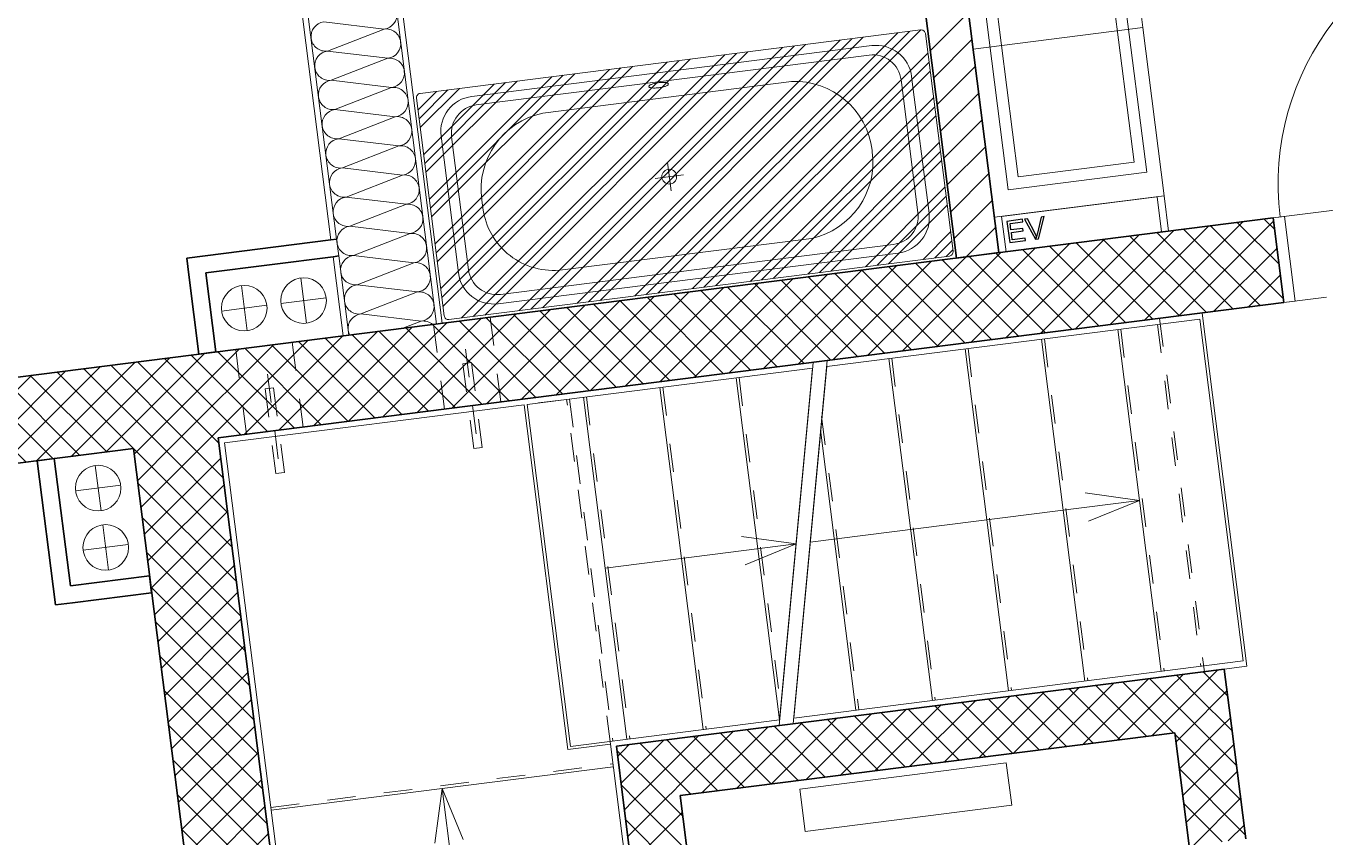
# Model space of a CAD drawing. Header units: metres. Extents: x 2713679.5 to 2713747.3, y 1226017.1 to 1226104.2.
# Drawn here: x 2713699.17 to 2713703.729, y 1226039.79 to 1226042.637 of the extents above; entities that cross this region are included whole.
import ezdxf

# ---------------------------------------------------------------- set-up
doc = ezdxf.new("R2010")
doc.units = ezdxf.units.M
doc.header["$MEASUREMENT"] = 0
for name, pattern in [('31', [105, 75, -15, 0, -15]), ('Strich 2_1mm', [0.15, 0.1, -0.05]), ('Strichpunkt 3_1_1mm Achsen', [0.25, 0.15, -0.05, 0, -0.05])]:
    doc.linetypes.add(name, pattern=pattern)
for name, color, linetype, true_color in [('haustechnik', 7, 'Continuous', 0x0332dd), ('raum', 7, 'Continuous', 0x000000), ('texte', 7, 'Continuous', 0x000000)]:
    doc.layers.add(name, color=color, linetype=linetype, true_color=true_color)
doc.layers.add('plangrafiken', color=251, linetype='Continuous')
doc.layers.add('waende_stuetzen', color=250, linetype='Continuous')

msp = doc.modelspace()

# ---------------------------------------------------------------- linework, layer by layer
at = {"layer": 'haustechnik', "color": 1, "linetype": 'Continuous', "lineweight": 13}
for p, q in [((2713702.976, 1226043.1256), (2713703.1032, 1226042.1236)), ((2713702.6171, 1226042.0619), (2713702.4899, 1226043.0639)), ((2713702.9414, 1226043.0809), (2713703.0584, 1226042.1583)), ((2713702.6517, 1226042.1066), (2713702.5346, 1226043.0292)), ((2713703.0584, 1226042.1583), (2713702.6517, 1226042.1066)), ((2713703.1032, 1226042.1236), (2713702.6171, 1226042.0619))]:
    msp.add_line(p, q, dxfattribs=at)
at = {"layer": 'haustechnik', "color": 106, "linetype": 'Continuous', "lineweight": 13, "true_color": 0x008a1e}
for p, q in [((2713702.5937, 1226041.9682), (2713703.1393, 1226042.0375)), ((2713703.1393, 1226042.0375), (2713703.155, 1226041.9135)), ((2713702.6094, 1226041.8442), (2713702.5937, 1226041.9682)), ((2713703.155, 1226041.9135), (2713702.6094, 1226041.8442))]:
    msp.add_line(p, q, dxfattribs=at)
at = {"layer": 'haustechnik', "color": 7, "linetype": 'Continuous', "lineweight": 13}
for p, q in [((2713699.8014, 1226041.7701), (2713700.2478, 1226041.8268)), ((2713700.2478, 1226041.8268), (2713700.2831, 1226041.549)), ((2713699.8366, 1226041.4923), (2713699.8014, 1226041.7701)), ((2713700.1343, 1226041.7519), (2713700.1545, 1226041.5932)), ((2713699.9462, 1226041.5667), (2713699.926, 1226041.7254)), ((2713699.8567, 1226041.636), (2713700.0154, 1226041.6562)), ((2713700.2238, 1226041.6826), (2713700.065, 1226041.6624)), ((2713700.2831, 1226041.549), (2713699.8366, 1226041.4923)), ((2713699.2693, 1226041.1179), (2713699.547, 1226041.1532)), ((2713699.547, 1226041.1532), (2713699.6037, 1226040.7068)), ((2713699.3259, 1226040.6715), (2713699.2693, 1226041.1179)), ((2713699.4134, 1226041.0939), (2713699.4336, 1226040.9352)), ((2713699.3442, 1226041.0045), (2713699.5029, 1226041.0246)), ((2713699.46, 1226040.7268), (2713699.4399, 1226040.8856)), ((2713699.5293, 1226040.8163), (2713699.3706, 1226040.7961)), ((2713699.6037, 1226040.7068), (2713699.3259, 1226040.6715))]:
    msp.add_line(p, q, dxfattribs=at)
at = {"layer": 'haustechnik', "color": 20, "linetype": 'Continuous', "lineweight": 20, "true_color": 0xfa2d16}
for centre in [(2713700.1444, 1226041.6725), (2713699.4235, 1226041.0145)]:
    msp.add_circle(centre, 0.08, dxfattribs=at)
at = {"layer": 'haustechnik', "color": 144, "linetype": 'Continuous', "lineweight": 20, "true_color": 0x0082b3}
for centre in [(2713699.9361, 1226041.6461), (2713699.45, 1226040.8062)]:
    msp.add_circle(centre, 0.08, dxfattribs=at)
at = {"layer": 'plangrafiken', "color": 7, "linetype": 'Continuous', "lineweight": 13}
for p, q in [((2713703.0143, 1226043.2212), (2713703.0892, 1226042.6309)), ((2713702.494, 1226042.5553), (2713702.4191, 1226043.1456)), ((2713700.5538, 1226042.3998), (2713702.309, 1226042.6226)), ((2713702.3264, 1226042.6097), (2713702.4234, 1226041.8458)), ((2713703.0892, 1226042.6309), (2713702.494, 1226042.5553)), ((2713703.0892, 1226042.6309), (2713703.1641, 1226042.0406)), ((2713700.735, 1226042.3895), (2713702.1384, 1226042.5676)), ((2713702.5689, 1226041.9651), (2713702.494, 1226042.5553)), ((2713702.1294, 1226042.5343), (2713700.7504, 1226042.3593)), ((2713700.9835, 1226042.3309), (2713701.8565, 1226042.4417)), ((2713702.3003, 1226041.9814), (2713702.2412, 1226042.4477)), ((2713702.2781, 1226042.4594), (2713702.3391, 1226041.9793)), ((2713700.6377, 1226041.6192), (2713700.5408, 1226042.3831)), ((2713700.6877, 1226041.7697), (2713700.6268, 1226042.2498)), ((2713700.6638, 1226042.2475), (2713700.723, 1226041.7812)), ((2713702.1391, 1226042.2003), (2713702.1397, 1226042.1954)), ((2713701.4276, 1226042.1065), (2713701.4274, 1226042.1085)), ((2713700.7738, 1226041.9968), (2713700.7701, 1226042.0266)), ((2713703.1641, 1226042.0406), (2713702.5689, 1226041.9651)), ((2713703.1798, 1226041.9166), (2713703.1641, 1226042.0406)), ((2713702.5689, 1226041.9651), (2713702.5846, 1226041.8411)), ((2713702.5846, 1226041.8411), (2713703.1798, 1226041.9166)), ((2713700.8348, 1226041.6946), (2713702.2137, 1226041.8696)), ((2713701.9263, 1226041.8911), (2713701.0533, 1226041.7803)), ((2713702.4104, 1226041.829), (2713700.6545, 1226041.6062)), ((2713702.2308, 1226041.8396), (2713700.8274, 1226041.6615)), ((2713703.2896, 1226041.608), (2713701.9801, 1226041.4418)), ((2713703.4419, 1226040.4076), (2713703.2896, 1226041.608)), ((2713703.4543, 1226040.389), (2713703.297, 1226041.6291)), ((2713703.0019, 1226041.5715), (2713703.1542, 1226040.3711)), ((2713702.734, 1226041.5375), (2713702.8864, 1226040.3371)), ((2713702.1983, 1226041.4695), (2713702.3507, 1226040.2691)), ((2713702.4662, 1226041.5035), (2713702.6185, 1226040.3031)), ((2713701.9305, 1226041.4355), (2713700.9285, 1226041.3083)), ((2713701.8149, 1226040.2011), (2713701.9305, 1226041.4355)), ((2713701.8645, 1226040.2074), (2713701.9801, 1226041.4418)), ((2713701.3948, 1226041.3675), (2713701.5471, 1226040.1671)), ((2713701.6626, 1226041.4015), (2713701.8149, 1226040.2011)), ((2713701.1269, 1226041.3335), (2713701.2792, 1226040.1331)), ((2713700.9186, 1226041.3071), (2713699.867, 1226041.1736)), ((2713701.0722, 1226040.0968), (2713700.9186, 1226041.3071)), ((2713700.9285, 1226041.3083), (2713701.0808, 1226040.108)), ((2713701.9579, 1226041.2194), (2713702.0828, 1226040.2351)), ((2713699.867, 1226041.1736), (2713700.2686, 1226038.009)), ((2713701.9223, 1226040.8246), (2713703.078, 1226040.9713)), ((2713703.078, 1226040.9713), (2713702.8866, 1226040.9974)), ((2713703.078, 1226040.9713), (2713702.8992, 1226040.8982)), ((2713701.8727, 1226040.8183), (2713701.6813, 1226040.8444)), ((2713701.2031, 1226040.7333), (2713701.8727, 1226040.8183)), ((2713701.8727, 1226040.8183), (2713701.6939, 1226040.7452)), ((2713701.8645, 1226040.2074), (2713703.4419, 1226040.4076)), ((2713703.375, 1226040.3789), (2713703.4543, 1226040.389)), ((2713701.0808, 1226040.108), (2713701.8149, 1226040.2011)), ((2713701.221, 1226040.1157), (2713701.0722, 1226040.0968)), ((2713701.469, 1226038.1613), (2713701.221, 1226040.1157)), ((2713701.8861, 1226039.9582), (2713702.6103, 1226040.0501)), ((2713702.6103, 1226040.0501), (2713702.6292, 1226039.9013)), ((2713700.0307, 1226039.884), (2713701.2311, 1226040.0363)), ((2713700.6309, 1226039.9601), (2713700.6048, 1226039.7687)), ((2713700.6309, 1226039.9601), (2713700.704, 1226039.7813)), ((2713700.8688, 1226038.0852), (2713700.6309, 1226039.9601)), ((2713701.905, 1226039.8093), (2713701.8861, 1226039.9582)), ((2713702.6292, 1226039.9013), (2713701.905, 1226039.8093))]:
    msp.add_line(p, q, dxfattribs=at)
at = {"layer": 'plangrafiken', "color": 255, "linetype": 'Continuous', "lineweight": 13}
for p, q in [((2713701.3063, 1226041.6889), (2713702.23, 1226042.6126)), ((2713701.3468, 1226041.6941), (2713702.2705, 1226042.6177)), ((2713701.3873, 1226041.6992), (2713702.3109, 1226042.6228)), ((2713700.9014, 1226041.6375), (2713701.825, 1226042.5612)), ((2713700.9419, 1226041.6427), (2713701.8655, 1226042.5663)), ((2713700.9824, 1226041.6478), (2713701.906, 1226042.5715)), ((2713701.1039, 1226041.6632), (2713702.0275, 1226042.5869)), ((2713701.1444, 1226041.6684), (2713702.068, 1226042.592)), ((2713701.1849, 1226041.6735), (2713702.1085, 1226042.5972)), ((2713700.6255, 1226041.7152), (2713701.4201, 1226042.5098)), ((2713700.6295, 1226041.6838), (2713701.4606, 1226042.5149)), ((2713700.6335, 1226041.6525), (2713701.5011, 1226042.5201)), ((2713700.6989, 1226041.6119), (2713701.6226, 1226042.5355)), ((2713700.7394, 1226041.617), (2713701.6631, 1226042.5406)), ((2713700.7799, 1226041.6221), (2713701.7036, 1226042.5458)), ((2713701.5088, 1226041.7146), (2713702.3352, 1226042.541)), ((2713701.5493, 1226041.7198), (2713702.3391, 1226042.5096)), ((2713700.5897, 1226041.9976), (2713701.0556, 1226042.4635)), ((2713700.5937, 1226041.9662), (2713701.0961, 1226042.4687)), ((2713700.6056, 1226041.8721), (2713701.2176, 1226042.4841)), ((2713700.6096, 1226041.8407), (2713701.2581, 1226042.4892)), ((2713700.6136, 1226041.8093), (2713701.2986, 1226042.4944)), ((2713701.5898, 1226041.7249), (2713702.3431, 1226042.4782)), ((2713700.5539, 1226042.2799), (2713700.6912, 1226042.4173)), ((2713700.5658, 1226042.1858), (2713700.8127, 1226042.4327)), ((2713700.5698, 1226042.1545), (2713700.8532, 1226042.4378)), ((2713700.5738, 1226042.1231), (2713700.8937, 1226042.443)), ((2713700.5857, 1226042.029), (2713701.0151, 1226042.4584)), ((2713700.5459, 1226042.3427), (2713700.6102, 1226042.407)), ((2713700.5499, 1226042.3113), (2713700.6507, 1226042.4121)), ((2713701.7113, 1226041.7403), (2713702.3551, 1226042.3841)), ((2713701.7518, 1226041.7455), (2713702.3591, 1226042.3527)), ((2713701.7923, 1226041.7506), (2713702.363, 1226042.3214)), ((2713701.9138, 1226041.766), (2713702.375, 1226042.2272)), ((2713701.9543, 1226041.7712), (2713702.379, 1226042.1959)), ((2713701.9948, 1226041.7763), (2713702.3829, 1226042.1645)), ((2713702.1162, 1226041.7917), (2713702.3949, 1226042.0704)), ((2713702.1567, 1226041.7969), (2713702.3989, 1226042.039)), ((2713702.1972, 1226041.802), (2713702.4029, 1226042.0076)), ((2713702.3187, 1226041.8174), (2713702.4148, 1226041.9135)), ((2713702.3592, 1226041.8226), (2713702.4188, 1226041.8821)), ((2713702.3997, 1226041.8277), (2713702.4228, 1226041.8508))]:
    msp.add_line(p, q, dxfattribs=at)
at = {"layer": 'plangrafiken', "color": 7, "linetype": '31', "lineweight": 13}
for p, q in [((2713701.4212, 1226042.1571), (2713701.4338, 1226042.0579)), ((2713701.3779, 1226042.1012), (2713701.4771, 1226042.1138))]:
    msp.add_line(p, q, dxfattribs=at)
at = {"layer": 'plangrafiken', "color": 7, "linetype": 'Strich 2_1mm', "lineweight": 18}
msp.add_line((2713703.1482, 1226041.6102), (2713703.3055, 1226040.3701), dxfattribs=at)
at = {"layer": 'plangrafiken', "color": 7, "linetype": 'Strich 2_1mm', "lineweight": 13}
for p, q in [((2713703.0118, 1226041.5727), (2713703.1641, 1226040.3724)), ((2713703.1408, 1226041.5891), (2713703.2931, 1226040.3887)), ((2713702.4761, 1226041.5047), (2713702.6284, 1226040.3044)), ((2713702.7439, 1226041.5387), (2713702.8963, 1226040.3384)), ((2713700.7123, 1226041.5027), (2713700.7627, 1226041.1059)), ((2713702.2082, 1226041.4707), (2713702.3606, 1226040.2704)), ((2713700.0179, 1226041.4145), (2713700.0682, 1226041.0177)), ((2713701.4047, 1226041.3688), (2713701.557, 1226040.1684)), ((2713701.6725, 1226041.4028), (2713701.8204, 1226040.2377)), ((2713701.0674, 1226041.326), (2713700.9583, 1226041.3121)), ((2713701.221, 1226040.1157), (2713701.0674, 1226041.326)), ((2713701.0773, 1226041.3272), (2713701.2296, 1226040.1269)), ((2713701.1368, 1226041.3348), (2713701.2892, 1226040.1344)), ((2713701.9621, 1226041.2659), (2713702.0927, 1226040.2364)), ((2713700.0294, 1226039.8939), (2713701.2298, 1226040.0462))]:
    msp.add_line(p, q, dxfattribs=at)
at = {"layer": 'plangrafiken', "color": 7, "linetype": 'Continuous', "lineweight": 13}
msp.add_circle((2713701.4275, 1226042.1075), 0.026, dxfattribs=at)
for centre, radius, start, end in [((2713702.3115, 1226042.6078), 0.015, 7.2688, 99.6589), ((2713702.1541, 1226042.4436), 0.125, 7.2326, 97.2326), ((2713702.142, 1226042.4351), 0.1, 7.2326, 97.2326), ((2713701.3583, 1226042.4245), 0.00282, 146.7981, 185.0369), ((2713701.3621, 1226042.4221), 0.00731, 126.7954, 147.1987), ((2713701.3613, 1226042.428), 0.00731, 227.2664, 247.6697), ((2713701.3695, 1226042.4128), 0.0192, 117.18, 127.8428), ((2713701.3662, 1226042.4389), 0.0192, 246.6223, 257.2852), ((2713701.3792, 1226042.3944), 0.04, 111.0649, 117.5935), ((2713701.371, 1226042.4591), 0.04, 256.8717, 263.4003), ((2713701.3893, 1226042.3688), 0.0676, 106.6396, 111.2328), ((2713701.3744, 1226042.4865), 0.0676, 263.2324, 267.8255), ((2713701.3979, 1226042.3405), 0.0971, 103.1144, 106.7189), ((2713701.3757, 1226042.5159), 0.0971, 267.7463, 271.3508), ((2713701.4036, 1226042.3163), 0.1219, 100.064, 103.1585), ((2713701.3752, 1226042.5408), 0.1219, 271.3067, 274.4012), ((2713701.4062, 1226042.3024), 0.1362, 97.2195, 100.094), ((2713701.3741, 1226042.555), 0.1362, 274.3712, 277.2457), ((2713701.4063, 1226042.3024), 0.1362, 94.3712, 97.2457), ((2713701.3742, 1226042.555), 0.1362, 277.2195, 280.094), ((2713701.4052, 1226042.3165), 0.1219, 91.3067, 94.4012), ((2713701.3768, 1226042.541), 0.1219, 280.064, 283.1585), ((2713701.4047, 1226042.3414), 0.0971, 87.7463, 91.3508), ((2713701.3825, 1226042.5168), 0.0971, 283.1144, 286.7189), ((2713701.406, 1226042.3709), 0.0676, 83.2324, 87.8255), ((2713701.3911, 1226042.4886), 0.0676, 286.6396, 291.2328), ((2713701.4094, 1226042.3983), 0.04, 76.8717, 83.4003), ((2713701.4012, 1226042.4629), 0.04, 291.0649, 297.5935), ((2713701.4142, 1226042.4184), 0.0192, 66.6223, 77.2852), ((2713701.4109, 1226042.4446), 0.0192, 297.18, 307.8428), ((2713701.4191, 1226042.4293), 0.00731, 47.2664, 67.6697), ((2713701.4183, 1226042.4352), 0.00731, 306.7954, 327.1987), ((2713701.4221, 1226042.4326), 0.00282, 9.4283, 47.6671), ((2713701.8684, 1226042.1695), 0.2724, 6.4932, 92.5194), ((2713700.5556, 1226042.385), 0.015, 97.2325, 187.2326), ((2713700.7508, 1226042.2655), 0.125, 97.2326, 187.2326), ((2713700.763, 1226042.2601), 0.1, 97.2326, 187.2326), ((2713701.0398, 1226042.0644), 0.2724, 101.9458, 187.972), ((2713701.8699, 1226042.1576), 0.2724, 281.9458, 7.972), ((2713701.0219, 1226042.0283), 0.25, 187.2326, 277.2326), ((2713702.2011, 1226041.9688), 0.1, 277.2326, 7.2326), ((2713702.2151, 1226041.9636), 0.125, 277.2326, 7.2326), ((2713702.4085, 1226041.8439), 0.015, 277.2325, 7.2326), ((2713700.8222, 1226041.7938), 0.1, 187.2326, 277.2326), ((2713700.8117, 1226041.7855), 0.125, 187.2326, 277.2326), ((2713700.6526, 1226041.6211), 0.015, 187.2326, 277.2326)]:
    msp.add_arc(centre, radius, start, end, dxfattribs=at)
at = {"layer": 'raum', "color": 254, "linetype": 'Continuous', "lineweight": 13, "true_color": 0xdfdfdf}
for p, q in [((2713701.8626, 1226040.187), (2713701.982, 1226041.4622)), ((2713701.813, 1226040.1807), (2713701.9324, 1226041.4559))]:
    msp.add_line(p, q, dxfattribs=at)
at = {"layer": 'texte'}
for points in [[(2713702.6851, 1226041.9602), (2713702.6743, 1226041.9589), (2713702.7125, 1226041.8878), (2713702.7166, 1226041.8968), (2713702.7152, 1226041.9), (2713702.7112, 1226041.9085)], [(2713702.7427, 1226041.9674), (2713702.7323, 1226041.9661), (2713702.7193, 1226041.9094), (2713702.7184, 1226041.9058), (2713702.7166, 1226041.8968), (2713702.7125, 1226041.8878), (2713702.7229, 1226041.8892)], [(2713702.6667, 1226041.958), (2713702.6127, 1226041.9508), (2713702.6222, 1226041.8766), (2713702.6779, 1226041.8838), (2713702.6766, 1226041.8923), (2713702.6312, 1226041.8865), (2713702.628, 1226041.9121), (2713702.6689, 1226041.9171), (2713702.668, 1226041.9261), (2713702.6267, 1226041.9207), (2713702.624, 1226041.9436), (2713702.668, 1226041.949)]]:
    msp.add_lwpolyline(points, close=True, dxfattribs=at)
at = {"layer": 'waende_stuetzen', "color": 7, "linetype": 'Continuous', "lineweight": 35}
for p, q in [((2713702.5846, 1226041.8411), (2713702.1805, 1226045.0255)), ((2713702.0317, 1226045.0067), (2713702.4358, 1226041.8222)), ((2713703.5469, 1226041.9632), (2713693.686, 1226040.7118)), ((2713703.5469, 1226041.9632), (2713703.5847, 1226041.6656)), ((2713700.2403, 1226041.8863), (2713699.7343, 1226041.8221)), ((2713700.2601, 1226041.8888), (2713700.2403, 1226041.8863)), ((2713699.8014, 1226041.7701), (2713700.2478, 1226041.8268)), ((2713700.2478, 1226041.8268), (2713700.2677, 1226041.8293)), ((2713702.4358, 1226041.8222), (2713702.5846, 1226041.8411)), ((2713699.7343, 1226041.8221), (2713699.7419, 1226041.7626)), ((2713699.7419, 1226041.7626), (2713699.7771, 1226041.4848)), ((2713699.8366, 1226041.4923), (2713699.8014, 1226041.7701)), ((2713699.8447, 1226041.191), (2713703.5847, 1226041.6656)), ((2713699.8366, 1226041.4923), (2713699.7771, 1226041.4848)), ((2713700.279, 1226037.7684), (2713699.8447, 1226041.191)), ((2713693.4261, 1226040.3764), (2713699.547, 1226041.1532)), ((2713699.547, 1226041.1532), (2713699.9814, 1226037.7306)), ((2713699.2693, 1226041.1179), (2713699.2097, 1226041.1104)), ((2713699.2097, 1226041.1104), (2713699.274, 1226040.6044)), ((2713699.3259, 1226040.6715), (2713699.2693, 1226041.1179)), ((2713699.6037, 1226040.7068), (2713699.3259, 1226040.6715)), ((2713699.6037, 1226040.7068), (2713699.6112, 1226040.6472)), ((2713699.3335, 1226040.612), (2713699.6112, 1226040.6472)), ((2713699.274, 1226040.6044), (2713699.3335, 1226040.612)), ((2713703.375, 1226040.3789), (2713701.2421, 1226040.1083)), ((2713703.375, 1226040.3789), (2713703.4002, 1226040.1805)), ((2713701.4657, 1226039.935), (2713703.2017, 1226040.1554)), ((2713703.2017, 1226040.1554), (2713703.2521, 1226039.7585)), ((2713703.4505, 1226039.7837), (2713703.4002, 1226040.1805)), ((2713701.2421, 1226040.1083), (2713701.2673, 1226039.9099)), ((2713701.2673, 1226039.9099), (2713701.4939, 1226038.1242)), ((2713701.6671, 1226038.3478), (2713701.4657, 1226039.935))]:
    msp.add_line(p, q, dxfattribs=at)
at = {"layer": 'waende_stuetzen', "color": 7, "linetype": 'Continuous', "lineweight": 18}
for p, q in [((2713700.6104, 1226041.5905), (2713700.2063, 1226044.775)), ((2713700.6303, 1226041.5931), (2713700.2262, 1226044.7775)), ((2713699.8789, 1226044.7335), (2713700.2403, 1226041.8863)), ((2713699.8988, 1226044.736), (2713700.2601, 1226041.8888)), ((2713700.2677, 1226041.8293), (2713700.2601, 1226041.8888)), ((2713700.2478, 1226041.8268), (2713700.2831, 1226041.549)), ((2713700.2677, 1226041.8293), (2713700.3029, 1226041.5515)), ((2713700.2831, 1226041.549), (2713700.3029, 1226041.5515)), ((2713700.6104, 1226041.5905), (2713700.6303, 1226041.5931))]:
    msp.add_line(p, q, dxfattribs=at)
at = {"layer": 'waende_stuetzen', "color": 7, "linetype": 'Continuous', "lineweight": 13}
for p, q in [((2713700.2155, 1226042.651), (2713700.427, 1226042.6258)), ((2713700.2285, 1226042.5485), (2713700.427, 1226042.6258)), ((2713700.2285, 1226042.5485), (2713700.44, 1226042.5233)), ((2713700.2415, 1226042.446), (2713700.44, 1226042.5233)), ((2713700.2415, 1226042.446), (2713700.453, 1226042.4208)), ((2713700.2545, 1226042.3435), (2713700.453, 1226042.4208)), ((2713700.2545, 1226042.3435), (2713700.466, 1226042.3182)), ((2713700.2675, 1226042.241), (2713700.466, 1226042.3182)), ((2713700.2675, 1226042.241), (2713700.479, 1226042.2157)), ((2713700.2805, 1226042.1385), (2713700.479, 1226042.2157)), ((2713700.2805, 1226042.1385), (2713700.492, 1226042.1132)), ((2713700.2935, 1226042.0359), (2713700.492, 1226042.1132)), ((2713703.5469, 1226041.9632), (2713704.5191, 1226042.0866)), ((2713700.2935, 1226042.0359), (2713700.505, 1226042.0107)), ((2713700.3065, 1226041.9334), (2713700.505, 1226042.0107)), ((2713703.5866, 1226041.9682), (2713703.5469, 1226041.9632)), ((2713703.6243, 1226041.6706), (2713703.5866, 1226041.9682)), ((2713700.3065, 1226041.9334), (2713700.518, 1226041.9082)), ((2713700.3195, 1226041.8309), (2713700.518, 1226041.9082)), ((2713700.3195, 1226041.8309), (2713700.5311, 1226041.8057)), ((2713700.3325, 1226041.7284), (2713700.5311, 1226041.8057)), ((2713700.3325, 1226041.7284), (2713700.5441, 1226041.7032)), ((2713700.3455, 1226041.6259), (2713700.5441, 1226041.7032)), ((2713703.5847, 1226041.6656), (2713703.6243, 1226041.6706)), ((2713700.3455, 1226041.6259), (2713700.5571, 1226041.6007)), ((2713700.4927, 1226041.5756), (2713700.5571, 1226041.6007)), ((2713700.3029, 1226041.5515), (2713700.6104, 1226041.5905))]:
    msp.add_line(p, q, dxfattribs=at)
at = {"layer": 'waende_stuetzen', "color": 18, "linetype": 'Continuous', "lineweight": 0, "true_color": 0x000000}
for p, q in [((2713702.3435, 1226042.5493), (2713702.4777, 1226042.6835)), ((2713702.3555, 1226042.4552), (2713702.4896, 1226042.5894)), ((2713702.3674, 1226042.3611), (2713702.5016, 1226042.4953)), ((2713702.3794, 1226042.267), (2713702.5135, 1226042.4011)), ((2713702.3913, 1226042.1728), (2713702.5255, 1226042.307)), ((2713702.4032, 1226042.0787), (2713702.5374, 1226042.2129)), ((2713702.4152, 1226041.9846), (2713702.5494, 1226042.1188)), ((2713702.4271, 1226041.8905), (2713702.5613, 1226042.0247)), ((2713702.4691, 1226041.8264), (2713702.5733, 1226041.9305)), ((2713702.8517, 1226041.5726), (2713703.198, 1226041.9189)), ((2713702.9732, 1226041.588), (2713703.3195, 1226041.9343)), ((2713703.0946, 1226041.6034), (2713703.441, 1226041.9498)), ((2713703.2161, 1226041.6188), (2713703.5484, 1226041.9511)), ((2713703.5007, 1226041.6549), (2713703.2324, 1226041.9233)), ((2713703.583, 1226041.6787), (2713703.3265, 1226041.9352)), ((2713703.5676, 1226041.8002), (2713703.4206, 1226041.9472)), ((2713703.5522, 1226041.9217), (2713703.5147, 1226041.9591)), ((2713702.4872, 1226041.5263), (2713702.8336, 1226041.8727)), ((2713702.6087, 1226041.5417), (2713702.9551, 1226041.8881)), ((2713702.7302, 1226041.5571), (2713703.0766, 1226041.9035)), ((2713703.1242, 1226041.6072), (2713702.8559, 1226041.8755)), ((2713703.2183, 1226041.6191), (2713702.95, 1226041.8874)), ((2713703.3125, 1226041.631), (2713703.0441, 1226041.8994)), ((2713703.4066, 1226041.643), (2713703.1382, 1226041.9113)), ((2713702.1228, 1226041.4801), (2713702.4691, 1226041.8264)), ((2713702.2443, 1226041.4955), (2713702.5906, 1226041.8418)), ((2713702.3657, 1226041.5109), (2713702.7121, 1226041.8573)), ((2713702.7477, 1226041.5594), (2713702.4794, 1226041.8277)), ((2713702.8419, 1226041.5713), (2713702.5735, 1226041.8397)), ((2713702.936, 1226041.5833), (2713702.6676, 1226041.8516)), ((2713703.0301, 1226041.5952), (2713702.7617, 1226041.8636)), ((2713703.3376, 1226041.6342), (2713703.5604, 1226041.857)), ((2713701.7583, 1226041.4338), (2713702.1047, 1226041.7802)), ((2713701.8798, 1226041.4492), (2713702.2262, 1226041.7956)), ((2713702.0013, 1226041.4646), (2713702.3477, 1226041.811)), ((2713702.3712, 1226041.5116), (2713702.1029, 1226041.7799)), ((2713702.4654, 1226041.5235), (2713702.197, 1226041.7919)), ((2713702.5595, 1226041.5355), (2713702.2911, 1226041.8038)), ((2713702.6536, 1226041.5474), (2713702.3853, 1226041.8158)), ((2713701.3939, 1226041.3876), (2713701.7402, 1226041.7339)), ((2713701.5154, 1226041.403), (2713701.8617, 1226041.7493)), ((2713701.6368, 1226041.4184), (2713701.9832, 1226041.7648)), ((2713701.9948, 1226041.4638), (2713701.7264, 1226041.7322)), ((2713702.0889, 1226041.4758), (2713701.8205, 1226041.7441)), ((2713702.183, 1226041.4877), (2713701.9147, 1226041.7561)), ((2713702.2771, 1226041.4996), (2713702.0088, 1226041.768)), ((2713703.4591, 1226041.6496), (2713703.5723, 1226041.7629)), ((2713701.0294, 1226041.3413), (2713701.3758, 1226041.6877)), ((2713701.1509, 1226041.3567), (2713701.4973, 1226041.7031)), ((2713701.2724, 1226041.3721), (2713701.6188, 1226041.7185)), ((2713701.7124, 1226041.428), (2713701.444, 1226041.6963)), ((2713701.8065, 1226041.4399), (2713701.5382, 1226041.7083)), ((2713701.9006, 1226041.4519), (2713701.6323, 1226041.7202)), ((2713700.665, 1226041.2951), (2713701.0113, 1226041.6414)), ((2713700.7865, 1226041.3105), (2713701.1328, 1226041.6568)), ((2713700.9079, 1226041.3259), (2713701.2543, 1226041.6723)), ((2713701.3359, 1226041.3802), (2713701.0676, 1226041.6486)), ((2713701.43, 1226041.3921), (2713701.1617, 1226041.6605)), ((2713701.5242, 1226041.4041), (2713701.2558, 1226041.6724)), ((2713701.6183, 1226041.416), (2713701.3499, 1226041.6844)), ((2713703.5806, 1226041.6651), (2713703.5843, 1226041.6687)), ((2713700.3005, 1226041.2488), (2713700.6469, 1226041.5952)), ((2713700.422, 1226041.2642), (2713700.7684, 1226041.6106)), ((2713700.5435, 1226041.2796), (2713700.8899, 1226041.626)), ((2713700.9594, 1226041.3324), (2713700.6911, 1226041.6008)), ((2713701.0535, 1226041.3444), (2713700.7852, 1226041.6127)), ((2713701.1477, 1226041.3563), (2713700.8793, 1226041.6247)), ((2713701.2418, 1226041.3683), (2713700.9734, 1226041.6366)), ((2713700.0576, 1226041.218), (2713700.4039, 1226041.5643)), ((2713700.179, 1226041.2334), (2713700.5254, 1226041.5797)), ((2713700.5829, 1226041.2846), (2713700.3146, 1226041.553)), ((2713700.6771, 1226041.2966), (2713700.4087, 1226041.5649)), ((2713700.7712, 1226041.3085), (2713700.5028, 1226041.5769)), ((2713700.8653, 1226041.3205), (2713700.597, 1226041.5888)), ((2713699.6931, 1226041.1717), (2713700.0395, 1226041.5181)), ((2713699.8146, 1226041.1871), (2713700.161, 1226041.5335)), ((2713699.9361, 1226041.2026), (2713700.2824, 1226041.5489)), ((2713700.2065, 1226041.2369), (2713699.9381, 1226041.5052)), ((2713700.3006, 1226041.2488), (2713700.0322, 1226041.5172)), ((2713700.3947, 1226041.2608), (2713700.1263, 1226041.5291)), ((2713700.4888, 1226041.2727), (2713700.2205, 1226041.5411)), ((2713699.3287, 1226041.1255), (2713699.675, 1226041.4718)), ((2713699.4501, 1226041.1409), (2713699.7965, 1226041.4872)), ((2713699.5716, 1226041.1563), (2713699.918, 1226041.5027)), ((2713699.9241, 1226041.201), (2713699.6557, 1226041.4694)), ((2713700.0182, 1226041.213), (2713699.7499, 1226041.4813)), ((2713700.1123, 1226041.2249), (2713699.844, 1226041.4933)), ((2713698.9642, 1226041.0792), (2713699.3106, 1226041.4256)), ((2713699.0857, 1226041.0946), (2713699.4321, 1226041.441)), ((2713699.2072, 1226041.1101), (2713699.5535, 1226041.4564)), ((2713699.5476, 1226041.1533), (2713699.2793, 1226041.4216)), ((2713699.6417, 1226041.1652), (2713699.3734, 1226041.4335)), ((2713699.7358, 1226041.1771), (2713699.4675, 1226041.4455)), ((2713699.83, 1226041.1891), (2713699.5616, 1226041.4574)), ((2713698.8427, 1226041.0638), (2713699.1891, 1226041.4102)), ((2713699.1711, 1226041.1055), (2713698.9028, 1226041.3738)), ((2713699.2652, 1226041.1174), (2713698.9969, 1226041.3858)), ((2713699.3594, 1226041.1294), (2713699.091, 1226041.3977)), ((2713699.4535, 1226041.1413), (2713699.1851, 1226041.4097)), ((2713699.5733, 1226040.9459), (2713699.8146, 1226041.1871)), ((2713699.8471, 1226041.172), (2713699.83, 1226041.1891)), ((2713699.8933, 1226040.8075), (2713699.5476, 1226041.1533)), ((2713699.5495, 1226041.1341), (2713699.5716, 1226041.1563)), ((2713699.5614, 1226041.04), (2713699.6931, 1226041.1717)), ((2713699.8779, 1226040.929), (2713699.6417, 1226041.1652)), ((2713699.8625, 1226041.0505), (2713699.7358, 1226041.1771)), ((2713699.5853, 1226040.8518), (2713699.8536, 1226041.1201)), ((2713699.9087, 1226040.6861), (2713699.5624, 1226041.0324)), ((2713699.5972, 1226040.7576), (2713699.8656, 1226041.026)), ((2713699.6092, 1226040.6635), (2713699.8775, 1226040.9319)), ((2713699.9241, 1226040.5646), (2713699.5778, 1226040.9109)), ((2713699.6211, 1226040.5694), (2713699.8895, 1226040.8378)), ((2713699.9396, 1226040.4431), (2713699.5932, 1226040.7895)), ((2713699.6331, 1226040.4753), (2713699.9014, 1226040.7436)), ((2713699.955, 1226040.3216), (2713699.6086, 1226040.668)), ((2713699.645, 1226040.3812), (2713699.9134, 1226040.6495)), ((2713699.9704, 1226040.2001), (2713699.624, 1226040.5465)), ((2713699.657, 1226040.287), (2713699.9253, 1226040.5554)), ((2713699.6689, 1226040.1929), (2713699.9373, 1226040.4613)), ((2713699.9858, 1226040.0786), (2713699.6395, 1226040.425)), ((2713699.6809, 1226040.0988), (2713699.9492, 1226040.3671)), ((2713703.1938, 1226040.2177), (2713703.3522, 1226040.3761)), ((2713703.3386, 1226040.3321), (2713703.3011, 1226040.3696)), ((2713702.7569, 1226040.0989), (2713702.9878, 1226040.3298)), ((2713702.8784, 1226040.1143), (2713703.1093, 1226040.3452)), ((2713703.1035, 1226040.1429), (2713702.9246, 1226040.3218)), ((2713703.1977, 1226040.1548), (2713703.0188, 1226040.3337)), ((2713703.187, 1226040.2716), (2713703.1129, 1226040.3457)), ((2713703.1819, 1226040.3118), (2713703.2307, 1226040.3606)), ((2713703.2923, 1226040.2723), (2713703.207, 1226040.3576)), ((2713703.3871, 1226040.2836), (2713703.3386, 1226040.3321)), ((2713700.0012, 1226039.9572), (2713699.6549, 1226040.3035)), ((2713699.6928, 1226040.0047), (2713699.9611, 1226040.273)), ((2713702.3924, 1226040.0527), (2713702.6233, 1226040.2836)), ((2713702.5139, 1226040.0681), (2713702.7448, 1226040.299)), ((2713702.7271, 1226040.0951), (2713702.5482, 1226040.274)), ((2713702.6354, 1226040.0835), (2713702.8663, 1226040.3144)), ((2713702.8212, 1226040.1071), (2713702.6423, 1226040.286)), ((2713702.9153, 1226040.119), (2713702.7364, 1226040.2979)), ((2713703.0094, 1226040.131), (2713702.8305, 1226040.3099)), ((2713702.9998, 1226040.1297), (2713703.1819, 1226040.3118)), ((2713703.2428, 1226040.1606), (2713703.3847, 1226040.3024)), ((2713702.028, 1226040.0064), (2713702.2589, 1226040.2373)), ((2713702.1495, 1226040.0218), (2713702.3804, 1226040.2527)), ((2713702.4447, 1226040.0593), (2713702.2658, 1226040.2382)), ((2713702.2709, 1226040.0372), (2713702.5018, 1226040.2681)), ((2713702.5388, 1226040.0712), (2713702.3599, 1226040.2501)), ((2713702.6329, 1226040.0832), (2713702.454, 1226040.2621)), ((2713703.246, 1226040.2125), (2713703.187, 1226040.2716)), ((2713703.3859, 1226040.1787), (2713703.2923, 1226040.2723)), ((2713700.0166, 1226039.8357), (2713699.6703, 1226040.182)), ((2713701.6635, 1226039.9601), (2713701.8944, 1226040.1911)), ((2713701.785, 1226039.9756), (2713702.0159, 1226040.2065)), ((2713702.0682, 1226040.0115), (2713701.8893, 1226040.1904)), ((2713701.9065, 1226039.991), (2713702.1374, 1226040.2219)), ((2713702.1623, 1226040.0235), (2713701.9834, 1226040.2024)), ((2713702.2565, 1226040.0354), (2713702.0776, 1226040.2143)), ((2713702.3506, 1226040.0473), (2713702.1717, 1226040.2262)), ((2713703.1213, 1226040.1452), (2713703.1938, 1226040.2177)), ((2713703.2918, 1226040.1668), (2713703.246, 1226040.2125)), ((2713703.3643, 1226040.176), (2713703.3966, 1226040.2083)), ((2713699.7047, 1226039.9106), (2713699.9731, 1226040.1789)), ((2713701.4493, 1226040.0641), (2713701.53, 1226040.1448)), ((2713701.4612, 1226039.97), (2713701.6515, 1226040.1602)), ((2713701.6917, 1226039.9637), (2713701.5128, 1226040.1426)), ((2713701.542, 1226039.9447), (2713701.7729, 1226040.1756)), ((2713701.7858, 1226039.9757), (2713701.6069, 1226040.1546)), ((2713701.88, 1226039.9876), (2713701.7011, 1226040.1665)), ((2713701.9741, 1226039.9996), (2713701.7952, 1226040.1785)), ((2713703.4333, 1226039.9192), (2713703.2024, 1226040.1501)), ((2713703.2058, 1226040.1235), (2713703.2428, 1226040.1606)), ((2713703.2177, 1226040.0294), (2713703.3643, 1226040.176)), ((2713703.4179, 1226040.0407), (2713703.2918, 1226040.1668)), ((2713703.4025, 1226040.1622), (2713703.3859, 1226040.1787)), ((2713701.4094, 1226039.9279), (2713701.244, 1226040.0933)), ((2713701.2465, 1226040.0735), (2713701.2642, 1226040.0911)), ((2713701.2642, 1226040.0911), (2713701.287, 1226040.114)), ((2713701.3239, 1226040.0448), (2713701.4085, 1226040.1294)), ((2713701.4595, 1226039.9838), (2713701.3246, 1226040.1187)), ((2713701.4441, 1226040.1053), (2713701.4187, 1226040.1307)), ((2713701.5976, 1226039.9518), (2713701.4441, 1226040.1053)), ((2713703.2297, 1226039.9353), (2713703.4086, 1226040.1142)), ((2713700.0321, 1226039.7142), (2713699.6857, 1226040.0606)), ((2713699.7167, 1226039.8164), (2713699.985, 1226040.0848)), ((2713701.3837, 1226039.9985), (2713701.4493, 1226040.0641)), ((2713701.2584, 1226039.9793), (2713701.3239, 1226040.0448)), ((2713703.4487, 1226039.7977), (2713703.2178, 1226040.0286)), ((2713703.2416, 1226039.8412), (2713703.4205, 1226040.0201)), ((2713699.7286, 1226039.7223), (2713699.997, 1226039.9907)), ((2713701.3152, 1226039.9159), (2713701.2594, 1226039.9718)), ((2713701.2991, 1226039.9139), (2713701.3837, 1226039.9985)), ((2713701.4435, 1226039.9522), (2713701.4612, 1226039.97)), ((2713701.5035, 1226039.9398), (2713701.4595, 1226039.9838)), ((2713700.0475, 1226039.5927), (2713699.7011, 1226039.9391)), ((2713701.2704, 1226039.8852), (2713701.2991, 1226039.9139)), ((2713701.2823, 1226039.7911), (2713701.4206, 1226039.9293)), ((2713701.4903, 1226039.7409), (2713701.3152, 1226039.9159)), ((2713701.4749, 1226039.8624), (2713701.4094, 1226039.9279)), ((2713701.4206, 1226039.9293), (2713701.4435, 1226039.9522)), ((2713703.2669, 1226039.7604), (2713703.4325, 1226039.926)), ((2713699.7406, 1226039.6282), (2713700.0089, 1226039.8965)), ((2713701.2943, 1226039.697), (2713701.4732, 1226039.8759)), ((2713703.3672, 1226039.7732), (2713703.2332, 1226039.9071)), ((2713700.0629, 1226039.4712), (2713699.7165, 1226039.8176)), ((2713701.5057, 1226039.6194), (2713701.2748, 1226039.8503)), ((2713703.3884, 1226039.7758), (2713703.4444, 1226039.8318)), ((2713699.7525, 1226039.5341), (2713700.0209, 1226039.8024))]:
    msp.add_line(p, q, dxfattribs=at)
at = {"layer": 'waende_stuetzen', "color": 7, "linetype": 'Strichpunkt 3_1_1mm Achsen', "lineweight": 13}
msp.add_line((2713703.5847, 1226041.6656), (2713704.5569, 1226041.789), dxfattribs=at)
at = {"layer": 'waende_stuetzen', "color": 7, "linetype": 'Strich 2_1mm', "lineweight": 13}
for p, q in [((2713700.6005, 1226041.5893), (2713700.7989, 1226041.6145)), ((2713700.7989, 1226041.6145), (2713700.8367, 1226041.3168)), ((2713700.6383, 1226041.2917), (2713700.6005, 1226041.5893)), ((2713699.9061, 1226041.5012), (2713700.1045, 1226041.5263)), ((2713700.1045, 1226041.5263), (2713700.1423, 1226041.2287)), ((2713699.9439, 1226041.2035), (2713699.9061, 1226041.5012)), ((2713700.7037, 1226041.4512), (2713700.7335, 1226041.455)), ((2713700.7415, 1226041.1536), (2713700.7037, 1226041.4512)), ((2713700.7335, 1226041.455), (2713700.7713, 1226041.1573)), ((2713700.0093, 1226041.363), (2713700.0391, 1226041.3668)), ((2713700.0471, 1226041.0654), (2713700.0093, 1226041.363)), ((2713700.0391, 1226041.3668), (2713700.0768, 1226041.0692)), ((2713700.8367, 1226041.3168), (2713700.6383, 1226041.2917)), ((2713700.1423, 1226041.2287), (2713699.9439, 1226041.2035)), ((2713700.7713, 1226041.1573), (2713700.7415, 1226041.1536)), ((2713700.0768, 1226041.0692), (2713700.0471, 1226041.0654))]:
    msp.add_line(p, q, dxfattribs=at)
at = {"layer": 'waende_stuetzen', "color": 7, "linetype": 'Continuous', "lineweight": 13}
for centre, radius, start, end in [((2713704.4943, 1226042.0834), 0.93, 97.2326, 187.2326), ((2713700.222, 1226042.5998), 0.0517, 97.2326, 187.2326), ((2713700.4205, 1226042.677), 0.0517, 277.2326, 7.2326), ((2713700.4335, 1226042.5745), 0.0517, 7.2326, 97.2326), ((2713700.222, 1226042.5998), 0.0517, 187.2326, 277.2326), ((2713700.4335, 1226042.5745), 0.0517, 277.2326, 7.2326), ((2713700.235, 1226042.4973), 0.0517, 97.2326, 187.2326), ((2713700.4465, 1226042.472), 0.0517, 7.2326, 97.2326), ((2713700.235, 1226042.4973), 0.0517, 187.2326, 277.2326), ((2713700.4465, 1226042.472), 0.0517, 277.2326, 7.2326), ((2713700.248, 1226042.3947), 0.0517, 97.2326, 187.2326), ((2713700.4595, 1226042.3695), 0.0517, 7.2326, 97.2326), ((2713700.248, 1226042.3947), 0.0517, 187.2326, 277.2326), ((2713700.4595, 1226042.3695), 0.0517, 277.2326, 7.2326), ((2713700.261, 1226042.2922), 0.0517, 97.2326, 187.2326), ((2713700.261, 1226042.2922), 0.0517, 187.2326, 277.2326), ((2713700.4725, 1226042.267), 0.0517, 7.2326, 97.2326), ((2713700.274, 1226042.1897), 0.0517, 97.2326, 187.2326), ((2713700.4725, 1226042.267), 0.0517, 277.2326, 7.2326), ((2713700.4855, 1226042.1645), 0.0517, 7.2326, 97.2326), ((2713700.274, 1226042.1897), 0.0517, 187.2326, 277.2326), ((2713700.4855, 1226042.1645), 0.0517, 277.2326, 7.2326), ((2713700.287, 1226042.0872), 0.0517, 97.2326, 187.2326), ((2713700.4985, 1226042.062), 0.0517, 7.2326, 97.2326), ((2713700.287, 1226042.0872), 0.0517, 187.2326, 277.2326), ((2713700.4985, 1226042.062), 0.0517, 277.2326, 7.2326), ((2713700.3, 1226041.9847), 0.0517, 97.2326, 187.2326), ((2713700.5115, 1226041.9595), 0.0517, 7.2326, 97.2326), ((2713700.3, 1226041.9847), 0.0517, 187.2326, 277.2326), ((2713700.5115, 1226041.9595), 0.0517, 277.2326, 7.2326), ((2713700.313, 1226041.8822), 0.0517, 97.2326, 187.2326), ((2713700.313, 1226041.8822), 0.0517, 187.2326, 277.2326), ((2713700.5246, 1226041.8569), 0.0517, 7.2326, 97.2326), ((2713700.326, 1226041.7797), 0.0517, 97.2326, 187.2326), ((2713700.5246, 1226041.8569), 0.0517, 277.2326, 7.2326), ((2713700.5376, 1226041.7544), 0.0517, 7.2326, 97.2326), ((2713700.326, 1226041.7797), 0.0517, 187.2326, 277.2326), ((2713700.5376, 1226041.7544), 0.0517, 277.2326, 7.2326), ((2713700.339, 1226041.6772), 0.0517, 97.2326, 187.2326), ((2713700.5506, 1226041.6519), 0.0517, 7.2326, 97.2326), ((2713700.339, 1226041.6772), 0.0517, 187.2326, 277.2326), ((2713700.5506, 1226041.6519), 0.0517, 277.2326, 7.2326), ((2713700.3521, 1226041.5746), 0.0517, 97.2326, 187.2326), ((2713700.5636, 1226041.5494), 0.0517, 49.726, 97.2326), ((2713700.3521, 1226041.5746), 0.0517, 187.2326, 206.1675)]:
    msp.add_arc(centre, radius, start, end, dxfattribs=at)

doc.saveas('drawing.dxf')
